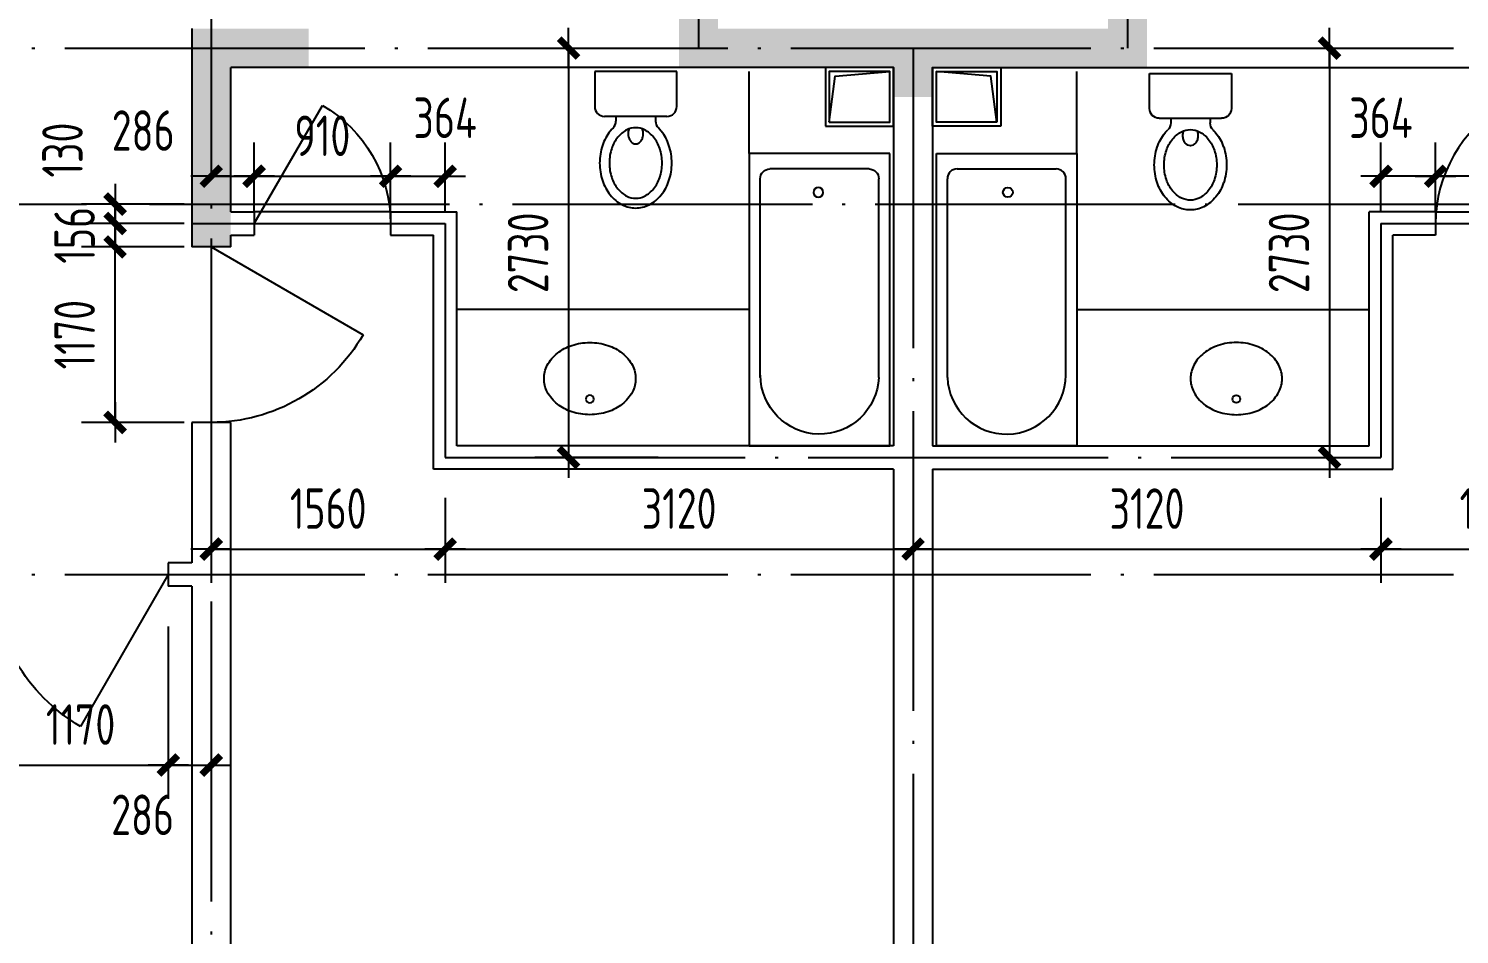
# Model space of a CAD drawing. Extents: x -726032 to 135930, y -151624 to 587044.
# Drawn here: x -683732 to -674191, y 498352 to 504392 of the extents above; entities that cross this region are included whole.
import ezdxf
from ezdxf.enums import TextEntityAlignment as Align

# ---------------------------------------------------------------- set-up
doc = ezdxf.new("R2010")
doc.units = 0
doc.header["$LTSCALE"] = 1000
doc.header["$MEASUREMENT"] = 0
doc.linetypes.add('DOTE', pattern=[2.42, 2, -0.2, 0.02, -0.2])
doc.layers.get('0').update_dxf_attribs({"linetype": 'CONTINUOUS'})
doc.layers.get('DEFPOINTS').update_dxf_attribs({"color": 1, "linetype": 'CONTINUOUS'})
for name, color, linetype in [('COLUMN', 170, 'CONTINUOUS'), ('DOTE', 8, 'DOTE'), ('GROUND', 45, 'CONTINUOUS'), ('LVTRY', 6, 'CONTINUOUS'), ('PUB_DIM', 245, 'CONTINUOUS'), ('WALL', 255, 'CONTINUOUS'), ('WINDOW', 155, 'CONTINUOUS'), ('WINDOW_TEXT', 7, 'CONTINUOUS')]:
    doc.layers.add(name, color=color, linetype=linetype)
doc.styles.add('DIM_FONT', font='isocp.shx', dxfattribs={"width": 0.8})
doc.styles.add('SIMPLEX', font='SIMPLEX.SHX')
doc.dimstyles.new('DIMA', dxfattribs={"dimtxt": 300, "dimasz": 1, "dimexe": 250, "dimexo": 300, "dimgap": 150, "dimtad": 1, "dimdec": 0, "dimzin": 0, "dimdsep": 46, "dimtxsty": 'DIM_FONT', "dimcen": 0.09, "dimse1": 1, "dimclrt": 142, "dimadec": 0, "dimazin": 0, "dimtfac": 1, "dimtdec": 0, "dimtix": 1, "dimtmove": 2, "dimatfit": 3, "dimfxl": 1, "dimtolj": 1, "dimtzin": 0, "dimarcsym": 0})
doc.dimstyles.new('DIMB', dxfattribs={"dimtxt": 300, "dimasz": 1, "dimexe": 250, "dimexo": 300, "dimgap": 150, "dimtad": 1, "dimdec": 0, "dimzin": 0, "dimdsep": 46, "dimtxsty": 'DIM_FONT', "dimcen": 0.09, "dimse2": 1, "dimclrt": 142, "dimadec": 0, "dimazin": 0, "dimtfac": 1, "dimtdec": 0, "dimtix": 1, "dimtmove": 2, "dimatfit": 3, "dimfxl": 1, "dimtolj": 1, "dimtzin": 0, "dimarcsym": 0})
doc.dimstyles.new('DIMN', dxfattribs={"dimtxt": 300, "dimasz": 1, "dimexe": 250, "dimexo": 300, "dimgap": 150, "dimtad": 1, "dimdec": 0, "dimzin": 0, "dimdsep": 46, "dimtxsty": 'DIM_FONT', "dimcen": 0.09, "dimclrt": 142, "dimadec": 0, "dimazin": 0, "dimtfac": 1, "dimtdec": 0, "dimtix": 1, "dimtmove": 2, "dimatfit": 3, "dimfxl": 1, "dimtolj": 1, "dimtzin": 0, "dimarcsym": 0})

# ---------------------------------------------------------------- blocks, each defined once
blk = doc.blocks.new('_DIMX')
blk.add_line((-150, 0), (150, 0))
at = {"const_width": 50}
blk.add_lwpolyline([(-70, -70), (70, 70)], dxfattribs=at)
blk = doc.blocks.new('*D2239')
at = {"layer": 'DEFPOINTS', "color": 0, "transparency": 16777216}
for p in [(-682799.9, 500674.4), (-682513.9, 500674.4), (-682513.9, 499481.5)]:
    blk.add_point(p, dxfattribs=at)
at = {"layer": 'PUB_DIM', "color": 0, "lineweight": -2, "transparency": 16777216}
for p, q in [((-682513.9, 500404.4), (-682513.9, 499256.5)), ((-682799, 499481.5), (-682514.8, 499481.5))]:
    blk.add_line(p, q, dxfattribs=at)
at = {"layer": 'PUB_DIM', "color": 0, "lineweight": -2, "transparency": 16777216, "xscale": 0.9, "yscale": 0.9, "zscale": 0.9, "rotation": 180}
blk.add_blockref('_DIMX', (-682799.9, 499481.5), dxfattribs=at)
at = {"layer": 'PUB_DIM', "color": 0, "lineweight": -2, "transparency": 16777216, "xscale": 0.9, "yscale": 0.9, "zscale": 0.9}
blk.add_blockref('_DIMX', (-682513.9, 499481.5), dxfattribs=at)
at = {"layer": 'PUB_DIM', "color": 142, "transparency": 16777216, "insert": (-682971.4, 499149.6), "char_height": 270, "attachment_point": 5, "style": 'DIM_FONT'}
blk.add_mtext('\\A1;286', dxfattribs=at)
blk = doc.blocks.new('*D2268')
at = {"layer": 'DEFPOINTS', "color": 0, "transparency": 16777216}
for p in [(-677833.9, 501532.4), (-674713.9, 501532.4), (-674713.9, 500921.7)]:
    blk.add_point(p, dxfattribs=at)
at = {"layer": 'PUB_DIM', "color": 0, "lineweight": -2, "transparency": 16777216}
for p, q in [((-674713.9, 501262.4), (-674713.9, 500696.7)), ((-677833, 500921.7), (-674714.8, 500921.7))]:
    blk.add_line(p, q, dxfattribs=at)
at = {"layer": 'PUB_DIM', "color": 0, "lineweight": -2, "transparency": 16777216, "xscale": 0.9, "yscale": 0.9, "zscale": 0.9, "rotation": 180}
blk.add_blockref('_DIMX', (-677833.9, 500921.7), dxfattribs=at)
at = {"layer": 'PUB_DIM', "color": 0, "lineweight": -2, "transparency": 16777216, "xscale": 0.9, "yscale": 0.9, "zscale": 0.9}
blk.add_blockref('_DIMX', (-674713.9, 500921.7), dxfattribs=at)
at = {"layer": 'PUB_DIM', "color": 142, "transparency": 16777216, "insert": (-676273.9, 501191.7), "char_height": 270, "attachment_point": 5, "style": 'DIM_FONT'}
blk.add_mtext('\\A1;3120', dxfattribs=at)
blk = doc.blocks.new('_LV29')
for p, q in [((-360, 0), (360, 0)), ((-360, -1500), (-360, 0)), ((360, 0), (360, -1500)), ((-304.2, -1149.3), (-304.1, -130)), ((-254.1, -80), (254.1, -80)), ((304.2, -1149.3), (304.1, -130)), ((360, -1500), (-360, -1500))]:
    blk.add_line(p, q)
blk.add_circle((6.2, -200), 25)
for centre, radius, start, end in [((-254.1, -130), 50, 90, 179.99558), ((254.1, -130), 50, 0.00442, 90), ((-0.7, -1136.2), 303.8, 182.45444, 359.74723)]:
    blk.add_arc(centre, radius, start, end)
blk = doc.blocks.new('_LV5')
for p, q in [((210.1, 0), (-210.1, 0)), ((-210.1, 0), (-210.1, -180)), ((210.1, -180), (210.1, 0)), ((160.1, -230), (-160.1, -230)), ((-101.4, -230), (-101.4, -254.3)), ((101.4, -230), (101.4, -254.1))]:
    blk.add_line(p, q)
blk.add_lwpolyline([(-135.1, -469.4, 0.080312), (-123, -544.2, 0.089014), (-91.8, -601.5, 0.104918), (-45.6, -639.3, 0.119812), (0.1, -650.4, 0.119812), (45.8, -639.3, 0.104918), (92, -601.5, 0.089014), (123.2, -544.2, 0.080312), (135.3, -469.4, 0.080312), (123.2, -394.6, 0.089014), (92, -337.3, 0.104918), (45.8, -299.5, 0.119812), (0.1, -288.4, 0.119812), (-45.6, -299.5, 0.104918), (-91.8, -337.3, 0.089014), (-123, -394.6, 0.080312)], format="xyb", close=True)
for points in [[(-38.7, -318.5, 0.073567), (-35.6, -339.5, 0.084454), (-27.4, -356, 0.10642), (-14.1, -367.8, 0.129709), (0, -371.5, 0.129709), (14.1, -367.8, 0.10642), (27.4, -356, 0.084454), (35.6, -339.5, 0.073567), (38.7, -318.5, 0.073567), (35.6, -297.5, 0.014016), (34.7, -294.6, 0.10642)], [(-34.7, -294.7, 0.013578), (-35.6, -297.5, 0.073567), (-38.7, -318.5, 0.073567)]]:
    blk.add_lwpolyline(points, format="xyb")
for centre, radius, start, end in [((-160.1, -180), 50, 180, 270), ((160.1, -180), 50, 270, 0), ((20.4, -427.3), 193.8, 134.81437, 141.28635), ((-151.4, -254.3), 50, 314.81437, 0), ((151.4, -254.1), 50, 180, 225.25549), ((-20.2, -427.3), 193.8, 38.71365, 45.25549), ((52.2, -452.8), 234.6, 141.28635, 161.63333), ((-52, -452.8), 234.6, 18.36667, 38.71365), ((102.3, -469.4), 287.4, 161.63333, 180), ((-102.1, -469.4), 287.4, 0, 18.36667), ((102.3, -469.4), 287.4, 180, 198.36667), ((-102.1, -469.4), 287.4, 341.63333, 0), ((52.2, -486), 234.6, 198.36667, 218.71365), ((-52, -486), 234.6, 321.28635, 341.63333), ((20.4, -511.6), 193.8, 218.71365, 242.67141), ((-20.2, -511.6), 193.8, 297.32859, 321.28635), ((0.1, -550.8), 149.6, 242.67141, 270), ((0.1, -550.8), 149.6, 270, 297.32859)]:
    blk.add_arc(centre, radius, start, end)
blk = doc.blocks.new('_LV4')
blk.add_lwpolyline([(0, -520, 0.078966), (92.3, -505.3, 0.088152), (166.2, -465.8, 0.105269), (218.1, -403.4, 0.121685), (235, -335, 0.121685), (218.1, -266.6, 0.105269), (166.2, -204.2, 0.088152), (92.3, -164.7, 0.078966), (0, -150, 0.078966), (-92.3, -164.7, 0.088152), (-166.2, -204.2, 0.105269), (-218.1, -266.6, 0.121685), (-235, -335, 0.121685), (-218.1, -403.4, 0.105269), (-166.2, -465.8, 0.088152), (-92.3, -505.3, 0.078966)], format="xyb", close=True)
blk.add_circle((0, -230), 20)
blk = doc.blocks.new('_DBLK')
blk.add_line((-0.5, 0), (0, -0.866))
blk.add_arc((-0.5, 0), 1, 300, 0)
at = {"layer": 'WINDOW_TEXT', "style": 'SIMPLEX', "flags": 9}
blk.add_attdef('A', text='', height=1, dxfattribs=at).set_placement((0, 1.5), align=Align.MIDDLE)
blk = doc.blocks.new('*D2300')
at = {"layer": 'DEFPOINTS', "color": 0, "transparency": 16777216}
for p in [(-682227.8, 503407.6), (-682513.8, 502896.7), (-682227.8, 502896.7)]:
    blk.add_point(p, dxfattribs=at)
at = {"layer": 'PUB_DIM', "color": 0, "lineweight": -2, "transparency": 16777216}
for p, q in [((-682227.8, 503166.7), (-682227.8, 503632.6)), ((-682512.9, 503407.6), (-682228.7, 503407.6))]:
    blk.add_line(p, q, dxfattribs=at)
at = {"layer": 'PUB_DIM', "color": 0, "lineweight": -2, "transparency": 16777216, "xscale": 0.9, "yscale": 0.9, "zscale": 0.9, "rotation": 180}
blk.add_blockref('_DIMX', (-682513.8, 503407.6), dxfattribs=at)
at = {"layer": 'PUB_DIM', "color": 0, "lineweight": -2, "transparency": 16777216, "xscale": 0.9, "yscale": 0.9, "zscale": 0.9}
blk.add_blockref('_DIMX', (-682227.8, 503407.6), dxfattribs=at)
at = {"layer": 'PUB_DIM', "color": 142, "transparency": 16777216, "insert": (-682967.5, 503712.7), "char_height": 270, "attachment_point": 5, "style": 'DIM_FONT'}
blk.add_mtext('\\A1;286', dxfattribs=at)
blk = doc.blocks.new('*D2301')
at = {"layer": 'DEFPOINTS', "color": 0, "transparency": 16777216}
for p in [(-680953.8, 503407.6), (-681317.8, 502896.7), (-680953.8, 502896.7)]:
    blk.add_point(p, dxfattribs=at)
at = {"layer": 'PUB_DIM', "color": 0, "lineweight": -2, "transparency": 16777216}
for p, q in [((-680953.8, 503166.7), (-680953.8, 503632.6)), ((-681316.9, 503407.6), (-680954.7, 503407.6))]:
    blk.add_line(p, q, dxfattribs=at)
at = {"layer": 'PUB_DIM', "color": 0, "lineweight": -2, "transparency": 16777216, "xscale": 0.9, "yscale": 0.9, "zscale": 0.9, "rotation": 180}
blk.add_blockref('_DIMX', (-681317.8, 503407.6), dxfattribs=at)
at = {"layer": 'PUB_DIM', "color": 0, "lineweight": -2, "transparency": 16777216, "xscale": 0.9, "yscale": 0.9, "zscale": 0.9}
blk.add_blockref('_DIMX', (-680953.8, 503407.6), dxfattribs=at)
at = {"layer": 'PUB_DIM', "color": 142, "transparency": 16777216, "insert": (-680953.9, 503797.6), "char_height": 270, "attachment_point": 5, "style": 'DIM_FONT'}
blk.add_mtext('\\A1;364', dxfattribs=at)
blk = doc.blocks.new('*D2302')
at = {"layer": 'DEFPOINTS', "color": 0, "transparency": 16777216}
for p in [(-681317.8, 503407.6), (-682227.8, 502896.7), (-681317.8, 502896.7)]:
    blk.add_point(p, dxfattribs=at)
at = {"layer": 'PUB_DIM', "color": 0, "lineweight": -2, "transparency": 16777216}
for p, q in [((-681317.8, 503166.7), (-681317.8, 503632.6)), ((-682226.9, 503407.6), (-681318.7, 503407.6))]:
    blk.add_line(p, q, dxfattribs=at)
at = {"layer": 'PUB_DIM', "color": 0, "lineweight": -2, "transparency": 16777216, "xscale": 0.9, "yscale": 0.9, "zscale": 0.9, "rotation": 180}
blk.add_blockref('_DIMX', (-682227.8, 503407.6), dxfattribs=at)
at = {"layer": 'PUB_DIM', "color": 0, "lineweight": -2, "transparency": 16777216, "xscale": 0.9, "yscale": 0.9, "zscale": 0.9}
blk.add_blockref('_DIMX', (-681317.8, 503407.6), dxfattribs=at)
at = {"layer": 'PUB_DIM', "color": 142, "transparency": 16777216, "insert": (-681772.8, 503677.6), "char_height": 270, "attachment_point": 5, "style": 'DIM_FONT'}
blk.add_mtext('\\A1;910', dxfattribs=at)
blk = doc.blocks.new('*D1061')
at = {"layer": 'DEFPOINTS', "color": 0, "transparency": 16777216}
for p in [(-682513.9, 501792.4), (-680953.9, 501532.4), (-680953.9, 500921.7)]:
    blk.add_point(p, dxfattribs=at)
at = {"layer": 'PUB_DIM', "color": 0, "lineweight": -2, "transparency": 16777216}
for p, q in [((-682513.9, 501522.4), (-682513.9, 500696.7)), ((-680953.9, 501262.4), (-680953.9, 500696.7)), ((-682513, 500921.7), (-680954.8, 500921.7))]:
    blk.add_line(p, q, dxfattribs=at)
at = {"layer": 'PUB_DIM', "color": 0, "lineweight": -2, "transparency": 16777216, "xscale": 0.9, "yscale": 0.9, "zscale": 0.9, "rotation": 180}
blk.add_blockref('_DIMX', (-682513.9, 500921.7), dxfattribs=at)
at = {"layer": 'PUB_DIM', "color": 0, "lineweight": -2, "transparency": 16777216, "xscale": 0.9, "yscale": 0.9, "zscale": 0.9}
blk.add_blockref('_DIMX', (-680953.9, 500921.7), dxfattribs=at)
at = {"layer": 'PUB_DIM', "color": 142, "transparency": 16777216, "insert": (-681733.9, 501191.7), "char_height": 270, "attachment_point": 5, "style": 'DIM_FONT'}
blk.add_mtext('\\A1;1560', dxfattribs=at)
blk = doc.blocks.new('*D2307')
at = {"layer": 'DEFPOINTS', "color": 0, "transparency": 16777216}
for p in [(-679263.9, 504262.4), (-680130.9, 501532.4), (-679263.9, 501532.4)]:
    blk.add_point(p, dxfattribs=at)
at = {"layer": 'PUB_DIM', "color": 0, "lineweight": -2, "transparency": 16777216}
for p, q in [((-680130.9, 504261.5), (-680130.9, 501533.3)), ((-679533.9, 501532.4), (-680355.9, 501532.4))]:
    blk.add_line(p, q, dxfattribs=at)
at = {"layer": 'PUB_DIM', "color": 0, "lineweight": -2, "transparency": 16777216, "xscale": 0.9, "yscale": 0.9, "zscale": 0.9}
for p, rotation in [((-680130.9, 504262.4), 90), ((-680130.9, 501532.4), 270)]:
    blk.add_blockref('_DIMX', p, dxfattribs=dict(at, rotation=rotation))
at = {"layer": 'PUB_DIM', "color": 142, "transparency": 16777216, "insert": (-680400.9, 502897.4), "char_height": 270, "attachment_point": 5, "rotation": 90, "style": 'DIM_FONT'}
blk.add_mtext('\\A1;2730', dxfattribs=at)
blk = doc.blocks.new('*D3731')
at = {"layer": 'DEFPOINTS', "color": 0, "transparency": 16777216}
for p in [(-680953.9, 501532.4), (-677833.9, 501532.4), (-677833.9, 500921.7)]:
    blk.add_point(p, dxfattribs=at)
at = {"layer": 'PUB_DIM', "color": 0, "lineweight": -2, "transparency": 16777216}
for p, q in [((-680953.9, 501262.4), (-680953.9, 500696.7)), ((-680953, 500921.7), (-677834.8, 500921.7))]:
    blk.add_line(p, q, dxfattribs=at)
at = {"layer": 'PUB_DIM', "color": 0, "lineweight": -2, "transparency": 16777216, "xscale": 0.9, "yscale": 0.9, "zscale": 0.9, "rotation": 180}
blk.add_blockref('_DIMX', (-680953.9, 500921.7), dxfattribs=at)
at = {"layer": 'PUB_DIM', "color": 0, "lineweight": -2, "transparency": 16777216, "xscale": 0.9, "yscale": 0.9, "zscale": 0.9}
blk.add_blockref('_DIMX', (-677833.9, 500921.7), dxfattribs=at)
at = {"layer": 'PUB_DIM', "color": 142, "transparency": 16777216, "insert": (-679393.9, 501191.7), "char_height": 270, "attachment_point": 5, "style": 'DIM_FONT'}
blk.add_mtext('\\A1;3120', dxfattribs=at)
blk = doc.blocks.new('*D2315')
at = {"layer": 'DEFPOINTS', "color": 0, "transparency": 16777216}
for p in [(-683969.9, 500674.4), (-682799.9, 500674.4), (-682799.9, 499481.5)]:
    blk.add_point(p, dxfattribs=at)
at = {"layer": 'PUB_DIM', "color": 0, "lineweight": -2, "transparency": 16777216}
for p, q in [((-682799.9, 500404.4), (-682799.9, 499256.5)), ((-683969, 499481.5), (-682800.8, 499481.5))]:
    blk.add_line(p, q, dxfattribs=at)
at = {"layer": 'PUB_DIM', "color": 0, "lineweight": -2, "transparency": 16777216, "xscale": 0.9, "yscale": 0.9, "zscale": 0.9, "rotation": 180}
blk.add_blockref('_DIMX', (-683969.9, 499481.5), dxfattribs=at)
at = {"layer": 'PUB_DIM', "color": 0, "lineweight": -2, "transparency": 16777216, "xscale": 0.9, "yscale": 0.9, "zscale": 0.9}
blk.add_blockref('_DIMX', (-682799.9, 499481.5), dxfattribs=at)
at = {"layer": 'PUB_DIM', "color": 142, "transparency": 16777216, "insert": (-683384.9, 499751.5), "char_height": 270, "attachment_point": 5, "style": 'DIM_FONT'}
blk.add_mtext('\\A1;1170', dxfattribs=at)
blk = doc.blocks.new('*D1066')
at = {"layer": 'DEFPOINTS', "color": 0, "transparency": 16777216}
for p in [(-683154.7, 502936.4), (-682424.5, 502936.4), (-682424.5, 501766.4)]:
    blk.add_point(p, dxfattribs=at)
at = {"layer": 'PUB_DIM', "color": 0, "lineweight": -2, "transparency": 16777216}
for p, q in [((-682694.5, 502936.4), (-683379.7, 502936.4)), ((-683154.7, 501767.3), (-683154.7, 502935.5)), ((-682694.5, 501766.4), (-683379.7, 501766.4))]:
    blk.add_line(p, q, dxfattribs=at)
at = {"layer": 'PUB_DIM', "color": 0, "lineweight": -2, "transparency": 16777216, "xscale": 0.9, "yscale": 0.9, "zscale": 0.9}
for p, rotation in [((-683154.7, 502936.4), 90), ((-683154.7, 501766.4), 270)]:
    blk.add_blockref('_DIMX', p, dxfattribs=dict(at, rotation=rotation))
at = {"layer": 'PUB_DIM', "color": 142, "transparency": 16777216, "insert": (-683424.7, 502351.4), "char_height": 270, "attachment_point": 5, "rotation": 90, "style": 'DIM_FONT'}
blk.add_mtext('\\A1;1170', dxfattribs=at)
blk = doc.blocks.new('*D2316')
at = {"layer": 'DEFPOINTS', "color": 0, "transparency": 16777216}
for p in [(-683154.7, 503092.4), (-682424.5, 503092.4), (-682424.5, 502936.4)]:
    blk.add_point(p, dxfattribs=at)
at = {"layer": 'PUB_DIM', "color": 0, "lineweight": -2, "transparency": 16777216}
for p, q in [((-682694.5, 503092.4), (-683379.7, 503092.4)), ((-683154.7, 503093.3), (-683154.7, 503094.2)), ((-683154.7, 502936.4), (-683154.7, 503092.4)), ((-683154.7, 502935.5), (-683154.7, 502934.6))]:
    blk.add_line(p, q, dxfattribs=at)
at = {"layer": 'PUB_DIM', "color": 0, "lineweight": -2, "transparency": 16777216, "xscale": 0.9, "yscale": 0.9, "zscale": 0.9}
for p, rotation in [((-683154.7, 503092.4), 270), ((-683154.7, 502936.4), 90)]:
    blk.add_blockref('_DIMX', p, dxfattribs=dict(at, rotation=rotation))
at = {"layer": 'PUB_DIM', "color": 142, "transparency": 16777216, "insert": (-683424.7, 503014.4), "char_height": 270, "attachment_point": 5, "rotation": 90, "style": 'DIM_FONT'}
blk.add_mtext('\\A1;156', dxfattribs=at)
blk = doc.blocks.new('*D1067')
at = {"layer": 'DEFPOINTS', "color": 0, "transparency": 16777216}
for p in [(-683154.7, 503222.4), (-682424.5, 503222.4), (-682424.5, 503092.4)]:
    blk.add_point(p, dxfattribs=at)
at = {"layer": 'PUB_DIM', "color": 0, "lineweight": -2, "transparency": 16777216}
for p, q in [((-682694.5, 503222.4), (-683379.7, 503222.4)), ((-683154.7, 503223.3), (-683154.7, 503224.2)), ((-683154.7, 503092.4), (-683154.7, 503222.4)), ((-682694.5, 503092.4), (-683379.7, 503092.4)), ((-683154.7, 503091.5), (-683154.7, 503090.6))]:
    blk.add_line(p, q, dxfattribs=at)
at = {"layer": 'PUB_DIM', "color": 0, "lineweight": -2, "transparency": 16777216, "xscale": 0.9, "yscale": 0.9, "zscale": 0.9}
for p, rotation in [((-683154.7, 503222.4), 270), ((-683154.7, 503092.4), 90)]:
    blk.add_blockref('_DIMX', p, dxfattribs=dict(at, rotation=rotation))
at = {"layer": 'PUB_DIM', "color": 142, "transparency": 16777216, "insert": (-683505.7, 503582.4), "char_height": 270, "attachment_point": 5, "rotation": 90, "style": 'DIM_FONT'}
blk.add_mtext('\\A1;130', dxfattribs=at)
blk = doc.blocks.new('*D2329')
at = {"layer": 'DEFPOINTS', "color": 0, "transparency": 16777216}
for p in [(-674349.9, 503407.6), (-674349.9, 502896.7), (-673439.9, 502896.7)]:
    blk.add_point(p, dxfattribs=at)
at = {"layer": 'PUB_DIM', "color": 0, "lineweight": -2, "transparency": 16777216}
for p, q in [((-674349.9, 503166.7), (-674349.9, 503632.6)), ((-673440.8, 503407.6), (-674349, 503407.6))]:
    blk.add_line(p, q, dxfattribs=at)
at = {"layer": 'PUB_DIM', "color": 0, "lineweight": -2, "transparency": 16777216, "xscale": 0.9, "yscale": 0.9, "zscale": 0.9, "rotation": 180}
blk.add_blockref('_DIMX', (-674349.9, 503407.6), dxfattribs=at)
at = {"layer": 'PUB_DIM', "color": 0, "lineweight": -2, "transparency": 16777216, "xscale": 0.9, "yscale": 0.9, "zscale": 0.9}
blk.add_blockref('_DIMX', (-673439.9, 503407.6), dxfattribs=at)
at = {"layer": 'PUB_DIM', "color": 142, "transparency": 16777216, "insert": (-673894.9, 503677.6), "char_height": 270, "attachment_point": 5, "style": 'DIM_FONT'}
blk.add_mtext('\\A1;910', dxfattribs=at)
blk = doc.blocks.new('*D1084')
at = {"layer": 'DEFPOINTS', "color": 0, "transparency": 16777216}
for p in [(-673153.9, 501792.4), (-674713.9, 501532.4), (-673153.9, 500921.7)]:
    blk.add_point(p, dxfattribs=at)
at = {"layer": 'PUB_DIM', "color": 0, "lineweight": -2, "transparency": 16777216}
for p, q in [((-673153.9, 501522.4), (-673153.9, 500696.7)), ((-674713.9, 501262.4), (-674713.9, 500696.7)), ((-674713, 500921.7), (-673154.8, 500921.7))]:
    blk.add_line(p, q, dxfattribs=at)
at = {"layer": 'PUB_DIM', "color": 0, "lineweight": -2, "transparency": 16777216, "xscale": 0.9, "yscale": 0.9, "zscale": 0.9, "rotation": 180}
blk.add_blockref('_DIMX', (-674713.9, 500921.7), dxfattribs=at)
at = {"layer": 'PUB_DIM', "color": 0, "lineweight": -2, "transparency": 16777216, "xscale": 0.9, "yscale": 0.9, "zscale": 0.9}
blk.add_blockref('_DIMX', (-673153.9, 500921.7), dxfattribs=at)
at = {"layer": 'PUB_DIM', "color": 142, "transparency": 16777216, "insert": (-673933.9, 501191.7), "char_height": 270, "attachment_point": 5, "style": 'DIM_FONT'}
blk.add_mtext('\\A1;1560', dxfattribs=at)
blk = doc.blocks.new('*D2333')
at = {"layer": 'DEFPOINTS', "color": 0, "transparency": 16777216}
for p in [(-674713.9, 503407.6), (-674713.9, 502896.7), (-674349.9, 502896.7)]:
    blk.add_point(p, dxfattribs=at)
at = {"layer": 'PUB_DIM', "color": 0, "lineweight": -2, "transparency": 16777216}
for p, q in [((-674713.9, 503166.7), (-674713.9, 503632.6)), ((-674350.8, 503407.6), (-674713, 503407.6))]:
    blk.add_line(p, q, dxfattribs=at)
at = {"layer": 'PUB_DIM', "color": 0, "lineweight": -2, "transparency": 16777216, "xscale": 0.9, "yscale": 0.9, "zscale": 0.9, "rotation": 180}
blk.add_blockref('_DIMX', (-674713.9, 503407.6), dxfattribs=at)
at = {"layer": 'PUB_DIM', "color": 0, "lineweight": -2, "transparency": 16777216, "xscale": 0.9, "yscale": 0.9, "zscale": 0.9}
blk.add_blockref('_DIMX', (-674349.9, 503407.6), dxfattribs=at)
at = {"layer": 'PUB_DIM', "color": 142, "transparency": 16777216, "insert": (-674713.9, 503797.6), "char_height": 270, "attachment_point": 5, "style": 'DIM_FONT'}
blk.add_mtext('\\A1;364', dxfattribs=at)
blk = doc.blocks.new('*D2340')
at = {"layer": 'DEFPOINTS', "color": 0, "transparency": 16777216}
for p in [(-675923.9, 504262.4), (-675923.9, 501532.4), (-675056.9, 501532.4)]:
    blk.add_point(p, dxfattribs=at)
at = {"layer": 'PUB_DIM', "color": 0, "lineweight": -2, "transparency": 16777216}
for p, q in [((-675056.9, 504261.5), (-675056.9, 501533.3)), ((-675653.9, 501532.4), (-674831.9, 501532.4))]:
    blk.add_line(p, q, dxfattribs=at)
at = {"layer": 'PUB_DIM', "color": 0, "lineweight": -2, "transparency": 16777216, "xscale": 0.9, "yscale": 0.9, "zscale": 0.9}
for p, rotation in [((-675056.9, 504262.4), 90), ((-675056.9, 501532.4), 270)]:
    blk.add_blockref('_DIMX', p, dxfattribs=dict(at, rotation=rotation))
at = {"layer": 'PUB_DIM', "color": 142, "transparency": 16777216, "insert": (-675326.9, 502897.4), "char_height": 270, "attachment_point": 5, "rotation": 90, "style": 'DIM_FONT'}
blk.add_mtext('\\A1;2730', dxfattribs=at)

msp = doc.modelspace()

# ---------------------------------------------------------------- linework, layer by layer
at = {"layer": 'COLUMN'}
for points in [[(-679393.9, 504132.4), (-679393.9, 507382.4), (-679133.9, 504392.4), (-679133.9, 507122.4)], [(-676273.9, 504132.4), (-676273.9, 507382.4), (-676533.9, 504392.4), (-676533.9, 507122.4)], [(-682643.9, 502936.4), (-682643.9, 504392.4), (-682383.9, 502936.4), (-682383.9, 504132.4)], [(-682643.9, 504392.4), (-681863.9, 504392.4), (-682383.9, 504132.4), (-681863.9, 504132.4)], [(-679393.9, 504132.4), (-679133.9, 504392.4), (-676273.9, 504132.4), (-676533.9, 504392.4)], [(-677963.9, 504132.4), (-677963.9, 503937.4), (-677703.9, 504132.4), (-677703.9, 503937.4)]]:
    msp.add_solid(points, dxfattribs=at)
at = {"layer": 'DOTE'}
for p, q in [((-682513.9, 522352), (-682513.9, 491880.4)), ((-679263.9, 507252.4), (-679263.9, 504262.4)), ((-676403.9, 507252.4), (-676403.9, 504262.4)), ((-712529.2, 504262.4), (-642897.4, 504262.4)), ((-677833.9, 504262.4), (-677833.9, 491880.4)), ((-711965.6, 503222.4), (-642897.4, 503222.4)), ((-682643.9, 503092.4), (-680953.9, 503092.4)), ((-680953.9, 503092.4), (-680953.9, 501532.4)), ((-674713.9, 503092.4), (-673153.9, 503092.4)), ((-674713.9, 503092.4), (-674713.9, 501532.4)), ((-680953.9, 501532.4), (-674713.9, 501532.4)), ((-712529.2, 500752.4), (-642897.4, 500752.4))]:
    msp.add_line(p, q, dxfattribs=at)
at = {"layer": 'GROUND'}
for p, q in [((-681317.9, 503170.4), (-682227.9, 503170.4)), ((-674349.9, 503170.4), (-673439.9, 503170.4))]:
    msp.add_line(p, q, dxfattribs=at)
at = {"layer": 'LVTRY'}
for p, q in [((-678925.9, 503560.4), (-678925.9, 504106.4)), ((-676741.9, 503560.4), (-676741.9, 504106.4)), ((-678921.5, 502520.4), (-680875.9, 502520.4)), ((-676741.9, 502520.4), (-674791.9, 502520.4))]:
    msp.add_line(p, q, dxfattribs=at)
for points in [[(-678418.9, 503742.4), (-677963.9, 503742.4), (-677963.9, 504132.4), (-678418.9, 504132.4)], [(-677248.9, 503742.4), (-677703.9, 503742.4), (-677703.9, 504132.4), (-677248.9, 504132.4)], [(-678392.9, 503768.4), (-677989.9, 503768.4), (-677989.9, 504106.4), (-678392.9, 504106.4)], [(-677274.9, 503768.4), (-677677.9, 503768.4), (-677677.9, 504106.4), (-677274.9, 504106.4)]]:
    msp.add_lwpolyline(points, close=True, dxfattribs=at)
for points in [[(-678392.9, 503768.4), (-678352.8, 504076.1), (-677989.9, 504106.4)], [(-677274.9, 503768.4), (-677314.9, 504076.1), (-677677.9, 504106.4)]]:
    msp.add_lwpolyline(points, dxfattribs=at)
at = {"layer": 'WALL'}
for p, q in [((-682643.9, 504392.4), (-682643.9, 502936.4)), ((-682383.9, 503170.4), (-682383.9, 504132.4)), ((-677963.9, 504132.4), (-682383.9, 504132.4)), ((-677963.9, 504132.4), (-677963.9, 501610.4)), ((-677703.9, 504132.4), (-673283.9, 504132.4)), ((-677703.9, 504132.4), (-677703.9, 501610.4)), ((-682383.9, 503170.4), (-682227.9, 503170.4)), ((-682227.9, 503170.4), (-682227.9, 503014.4)), ((-681317.9, 503170.4), (-681317.9, 503014.4)), ((-681317.9, 503170.4), (-680875.9, 503170.4)), ((-680875.9, 501610.4), (-680875.9, 503170.4)), ((-674349.9, 503170.4), (-674791.9, 503170.4)), ((-674791.9, 501610.4), (-674791.9, 503170.4)), ((-674349.9, 503170.4), (-674349.9, 503014.4)), ((-682383.9, 503014.4), (-682227.9, 503014.4)), ((-682383.9, 502936.4), (-682383.9, 503014.4)), ((-681317.9, 503014.4), (-681031.9, 503014.4)), ((-681031.9, 501454.4), (-681031.9, 503014.4)), ((-674349.9, 503014.4), (-674635.9, 503014.4)), ((-674635.9, 501454.4), (-674635.9, 503014.4)), ((-682383.9, 502936.4), (-682643.9, 502936.4)), ((-682383.9, 501766.4), (-682643.9, 501766.4)), ((-682643.9, 501766.4), (-682643.9, 500830.4)), ((-682383.9, 495578.4), (-682383.9, 501766.4)), ((-677963.9, 501610.4), (-680875.9, 501610.4)), ((-677703.9, 501610.4), (-674791.9, 501610.4)), ((-677963.9, 501454.4), (-681031.9, 501454.4)), ((-677963.9, 501454.4), (-677963.9, 495578.4)), ((-677703.9, 501454.4), (-677703.9, 495578.4)), ((-677703.9, 501454.4), (-674635.9, 501454.4)), ((-682643.9, 500830.4), (-682799.9, 500830.4)), ((-682799.9, 500830.4), (-682799.9, 500674.4)), ((-682643.9, 500674.4), (-682799.9, 500674.4)), ((-682643.9, 500674.4), (-682643.9, 495578.4))]:
    msp.add_line(p, q, dxfattribs=at)

# ---------------------------------------------------------------- block references
at = {"layer": 'LVTRY'}
for name, p, xscale, yscale, zscale in [('_LV5', (-679683.3, 504106.4), 1.299999999999272, 1.299999999999272, 1.299999999999272), ('_LV5', (-675984.4, 504093.6), -1.299999999999272, 1.30000000000291, 1.3), ('_LV29', (-678457.9, 503560.4), -1.299999999999272, 1.30000000000291, 1.3), ('_LV29', (-677209.9, 503560.4), 1.299999999999272, 1.299999999999272, 1.299999999999272)]:
    msp.add_blockref(name, p, dxfattribs=dict(at, xscale=xscale, yscale=yscale, zscale=zscale))
at = {"layer": 'LVTRY', "rotation": 180}
for p, xscale, yscale, zscale in [((-679989.3, 501623), -1.299999999999272, 1.30000000000291, 1.3), ((-675678.4, 501623), 1.299999999999272, 1.299999999999272, 1.299999999999272)]:
    msp.add_blockref('_LV4', p, dxfattribs=dict(at, xscale=xscale, yscale=yscale, zscale=zscale))
at = {"layer": 'WINDOW', "yscale": -910, "zscale": 910}
for p, xscale in [((-681772.9, 503092.4), 910), ((-673894.9, 503092.4), -910)]:
    msp.add_blockref('_DBLK', p, dxfattribs=dict(at, xscale=xscale))
at = {"layer": 'WINDOW', "xscale": 1170, "yscale": -1170, "zscale": 1170}
for p, rotation in [((-682513.9, 502351.4), 270), ((-683384.9, 500752.4), 180)]:
    msp.add_blockref('_DBLK', p, dxfattribs=dict(at, rotation=rotation))

# ---------------------------------------------------------------- dimensions: what is measured, and where the dimension line sits
at = {"layer": 'PUB_DIM'}
for base, p1, p2, angle, picture, middle in [((-680130.9, 501532.4), (-679263.9, 504262.4), (-679263.9, 501532.4), 90, '*D2307', (-680400.9, 502897.4)), ((-675056.9, 501532.4), (-675923.9, 504262.4), (-675923.9, 501532.4), 270, '*D2340', (-675326.9, 502897.4))]:
    dim = msp.add_linear_dim(base=base, p1=p1, p2=p2, angle=angle, dimstyle='DIMA', override={"dimscale": 0.9, "dimblk1": '_DIMX', "dimblk2": '_DIMX', "dimsah": 1}, dxfattribs=at)
    dim.commit()
    dim.dimension.update_dxf_attribs({"geometry": picture, "text_midpoint": middle})
for base, p1, p2, angle, dimstyle, picture, middle in [((-680953.8, 503407.6), (-681317.8, 502896.7), (-680953.8, 502896.7), 0, 'DIMA', '*D2301', (-680953.9, 503797.6)), ((-674713.9, 503407.6), (-674349.9, 502896.7), (-674713.9, 502896.7), 180, 'DIMA', '*D2333', (-674713.9, 503797.6)), ((-683154.7, 503222.4), (-682424.5, 503092.4), (-682424.5, 503222.4), 90, 'DIMN', '*D1067', (-683505.7, 503582.4)), ((-682227.8, 503407.6), (-682513.8, 502896.7), (-682227.8, 502896.7), 0, 'DIMA', '*D2300', (-682967.5, 503712.7)), ((-682513.9, 499481.5), (-682799.9, 500674.4), (-682513.9, 500674.4), 0, 'DIMA', '*D2239', (-682971.4, 499149.6))]:
    dim = msp.add_linear_dim(base=base, p1=p1, p2=p2, angle=angle, dimstyle=dimstyle, override={"dimscale": 0.9, "dimblk1": '_DIMX', "dimblk2": '_DIMX', "dimsah": 1}, dxfattribs=at)
    dim.commit()
    dim.dimension.update_dxf_attribs({"geometry": picture, "text_midpoint": middle, "dimtype": 161})
for p1, p2, distance, dimstyle, picture, middle in [((-682227.8, 502896.7), (-681317.8, 502896.7), 510.9, 'DIMA', '*D2302', (-681772.8, 503677.6)), ((-673439.9, 502896.7), (-674349.9, 502896.7), -510.9, 'DIMA', '*D2329', (-673894.9, 503677.6)), ((-682424.5, 502936.4), (-682424.5, 503092.4), 730.2, 'DIMA', '*D2316', (-683424.7, 503014.4)), ((-682424.5, 501766.4), (-682424.5, 502936.4), 730.2, 'DIMN', '*D1066', (-683424.7, 502351.4)), ((-683969.9, 500674.4), (-682799.9, 500674.4), -1192.9, 'DIMA', '*D2315', (-683384.9, 499751.5))]:
    dim = msp.add_aligned_dim(p1=p1, p2=p2, distance=distance, dimstyle=dimstyle, override={"dimscale": 0.9, "dimblk1": '_DIMX', "dimblk2": '_DIMX', "dimsah": 1}, dxfattribs=at)
    dim.commit()
    dim.dimension.update_dxf_attribs({"geometry": picture, "text_midpoint": middle})
for base, p1, p2, dimstyle, picture, middle in [((-680953.9, 500921.7), (-682513.9, 501792.4), (-680953.9, 501532.4), 'DIMN', '*D1061', (-681733.9, 501191.7)), ((-673153.9, 500921.7), (-674713.9, 501532.4), (-673153.9, 501792.4), 'DIMN', '*D1084', (-673933.9, 501191.7)), ((-677833.9, 500921.7), (-680953.9, 501532.4), (-677833.9, 501532.4), 'DIMB', '*D3731', (-679393.9, 501191.7)), ((-674713.9, 500921.7), (-677833.9, 501532.4), (-674713.9, 501532.4), 'DIMA', '*D2268', (-676273.9, 501191.7))]:
    dim = msp.add_linear_dim(base=base, p1=p1, p2=p2, dimstyle=dimstyle, override={"dimscale": 0.9, "dimblk1": '_DIMX', "dimblk2": '_DIMX', "dimsah": 1}, dxfattribs=at)
    dim.commit()
    dim.dimension.update_dxf_attribs({"geometry": picture, "text_midpoint": middle})

doc.saveas('drawing.dxf')
